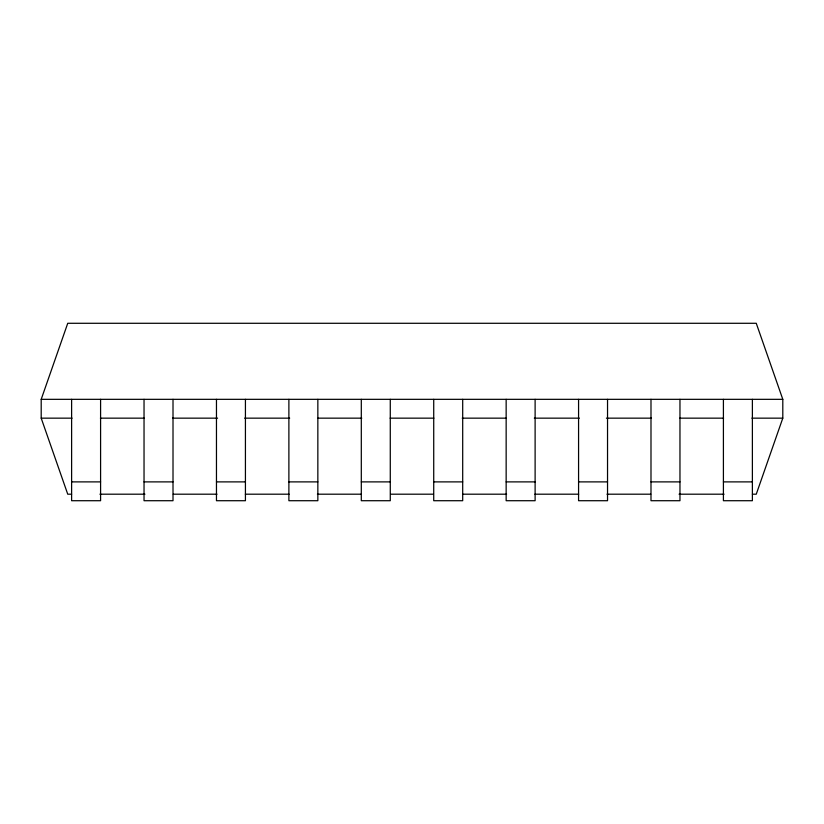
<?xml version="1.0" encoding="UTF-8"?>
<svg xmlns="http://www.w3.org/2000/svg" width="824" height="824" viewBox="0 0 824 824"><rect width="100%" height="100%" fill="white"/><g stroke="black" fill="none" stroke-linecap="round" stroke-linejoin="round"><path stroke-width="1.24" d="M71.595 494.194L67.743 494.194L41.2 418.159L41.2 399.331L67.743 323.286L756.257 323.286L782.8 399.331L782.8 418.159L756.257 494.194L752.405 494.194M41.2 399.331L782.8 399.331M41.2 418.159L72.1 418.159M100.425 418.159L144.2 418.159M172.525 418.159L217.588 418.159M244.625 418.159L289.688 418.159M318.012 418.159L361.788 418.159M390.113 418.159L433.887 418.159M462.213 418.159L505.988 418.159M534.312 418.159L579.375 418.159M606.413 418.159L651.475 418.159M679.8 418.159L723.575 418.159M751.9 418.159L782.8 418.159M71.616 481.886L100.59 481.886M144.035 481.886L173.009 481.886M216.465 481.886L245.428 481.886M288.884 481.886L317.848 481.886M361.303 481.886L390.277 481.886M433.723 481.886L462.697 481.886M506.152 481.886L535.116 481.886M578.572 481.886L607.535 481.886M650.991 481.886L679.965 481.886M723.41 481.886L752.384 481.886M99.91 494.194L144.952 494.194M173.267 494.194L217.021 494.194M245.336 494.194L289.1 494.194M317.405 494.194L361.169 494.194M390.761 494.194L433.239 494.194M462.831 494.194L506.595 494.194M534.9 494.194L578.664 494.194M606.979 494.194L650.733 494.194M679.048 494.194L724.09 494.194M752.384 399.331L752.384 500.714L723.41 500.714L723.41 399.331M679.965 399.331L679.965 500.714L650.991 500.714L650.991 399.331M607.535 399.331L607.535 500.714L578.572 500.714L578.572 399.331M535.116 399.331L535.116 500.714L506.152 500.714L506.152 399.331M462.697 399.331L462.697 500.714L433.723 500.714L433.723 399.331M390.277 399.331L390.277 500.714L361.303 500.714L361.303 399.331M317.848 399.331L317.848 500.714L288.884 500.714L288.884 399.331M245.428 399.331L245.428 500.714L216.465 500.714L216.465 399.331M173.009 399.331L173.009 500.714L144.035 500.714L144.035 399.331M100.59 399.331L100.59 500.714L71.616 500.714L71.616 399.331"/></g></svg>
